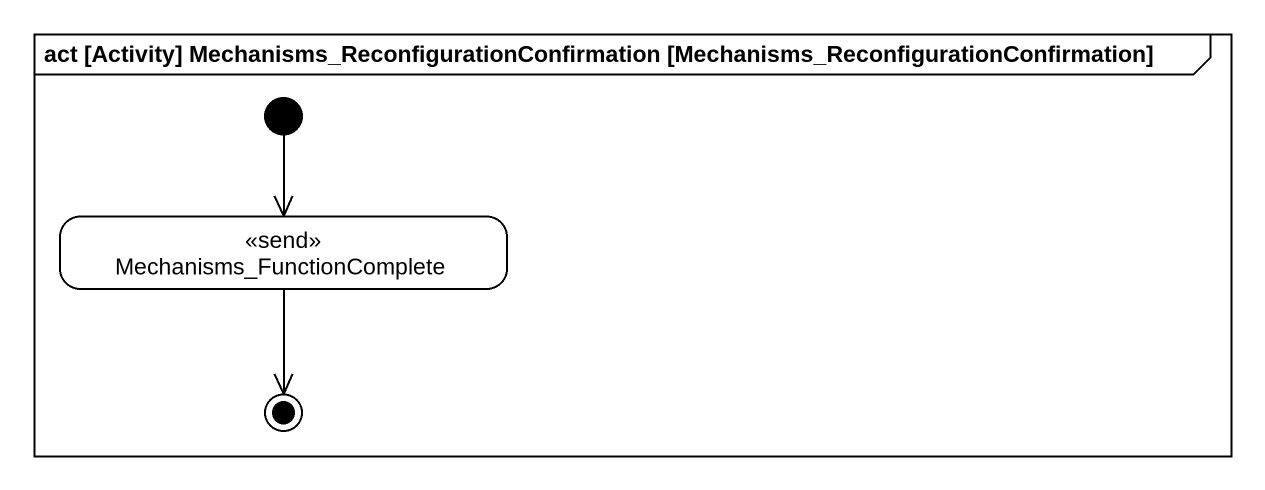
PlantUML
@startuml
mainframe act [Activity] Mechanisms_ReconfigurationConfirmation [Mechanisms_ReconfigurationConfirmation]
hide empty description
state Mechanisms_FunctionComplete <<send>>
[*] --> Mechanisms_FunctionComplete
Mechanisms_FunctionComplete --> [*]
@enduml
